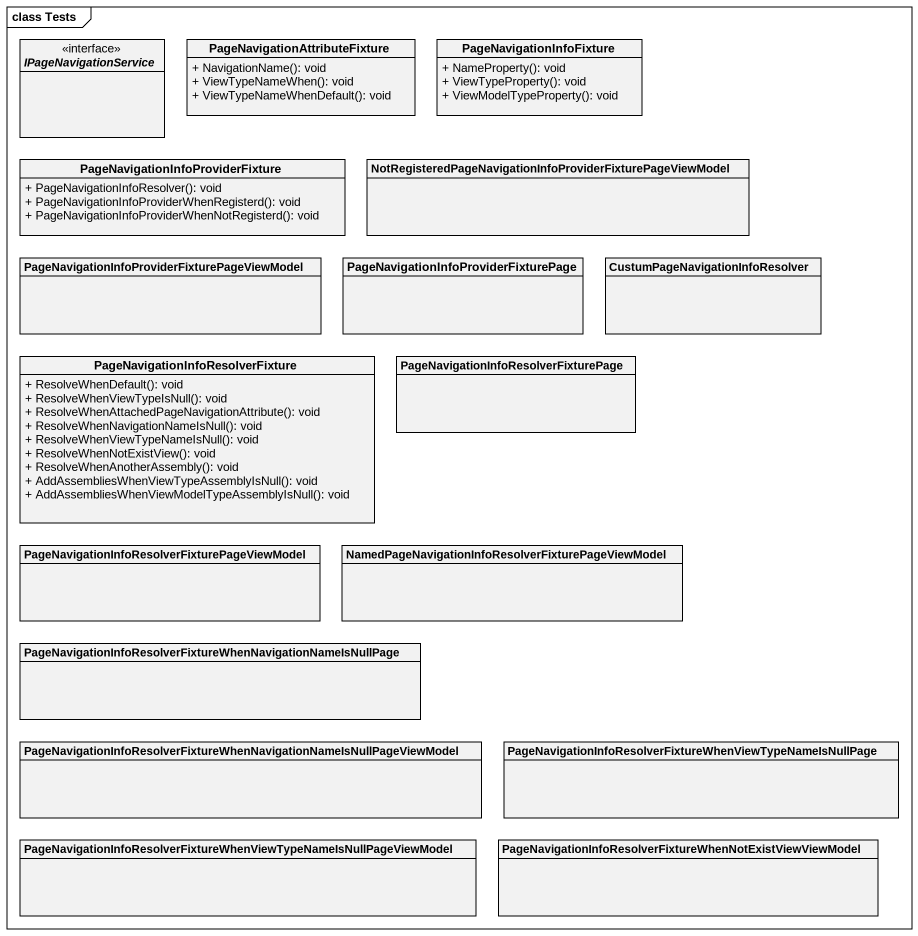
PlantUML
@startuml
mainframe class Tests
hide circle
hide empty members
skinparam classAttributeIconSize 0
interface IPageNavigationService
class "PageNavigationAttributeFixture" as PageNavigationAttributeFixtu {
  + NavigationName(): void
  + ViewTypeNameWhen(): void
  + ViewTypeNameWhenDefault(): void
}
class PageNavigationInfoFixture {
  + NameProperty(): void
  + ViewTypeProperty(): void
  + ViewModelTypeProperty(): void
}
class "PageNavigationInfoProviderFixture" as PageNavigationInfoProviderFi {
  + PageNavigationInfoResolver(): void
  + PageNavigationInfoProviderWhenRegisterd(): void
  + PageNavigationInfoProviderWhenNotRegisterd(): void
}
class "NotRegisteredPageNavigationInfoProviderFixturePageViewModel" as NotRegisteredPageNavigationI
class "PageNavigationInfoProviderFixturePageViewModel" as PageNavigationInfoProviderFi_2
class "PageNavigationInfoProviderFixturePage" as PageNavigationInfoProviderFi_3
class "CustumPageNavigationInfoResolver" as CustumPageNavigationInfoReso
class "PageNavigationInfoResolverFixture" as PageNavigationInfoResolverFi {
  + ResolveWhenDefault(): void
  + ResolveWhenViewTypeIsNull(): void
  + ResolveWhenAttachedPageNavigationAttribute(): void
  + ResolveWhenNavigationNameIsNull(): void
  + ResolveWhenViewTypeNameIsNull(): void
  + ResolveWhenNotExistView(): void
  + ResolveWhenAnotherAssembly(): void
  + AddAssembliesWhenViewTypeAssemblyIsNull(): void
  + AddAssembliesWhenViewModelTypeAssemblyIsNull(): void
}
class "PageNavigationInfoResolverFixturePage" as PageNavigationInfoResolverFi_2
class "PageNavigationInfoResolverFixturePageViewModel" as PageNavigationInfoResolverFi_3
class "NamedPageNavigationInfoResolverFixturePageViewModel" as NamedPageNavigationInfoResol
class "PageNavigationInfoResolverFixtureWhenNavigationNameIsNullPage" as PageNavigationInfoResolverFi_4
class "PageNavigationInfoResolverFixtureWhenNavigationNameIsNullPageViewModel" as PageNavigationInfoResolverFi_5
class "PageNavigationInfoResolverFixtureWhenViewTypeNameIsNullPage" as PageNavigationInfoResolverFi_6
class "PageNavigationInfoResolverFixtureWhenViewTypeNameIsNullPageViewModel" as PageNavigationInfoResolverFi_7
class "PageNavigationInfoResolverFixtureWhenNotExistViewViewModel" as PageNavigationInfoResolverFi_8
@enduml
